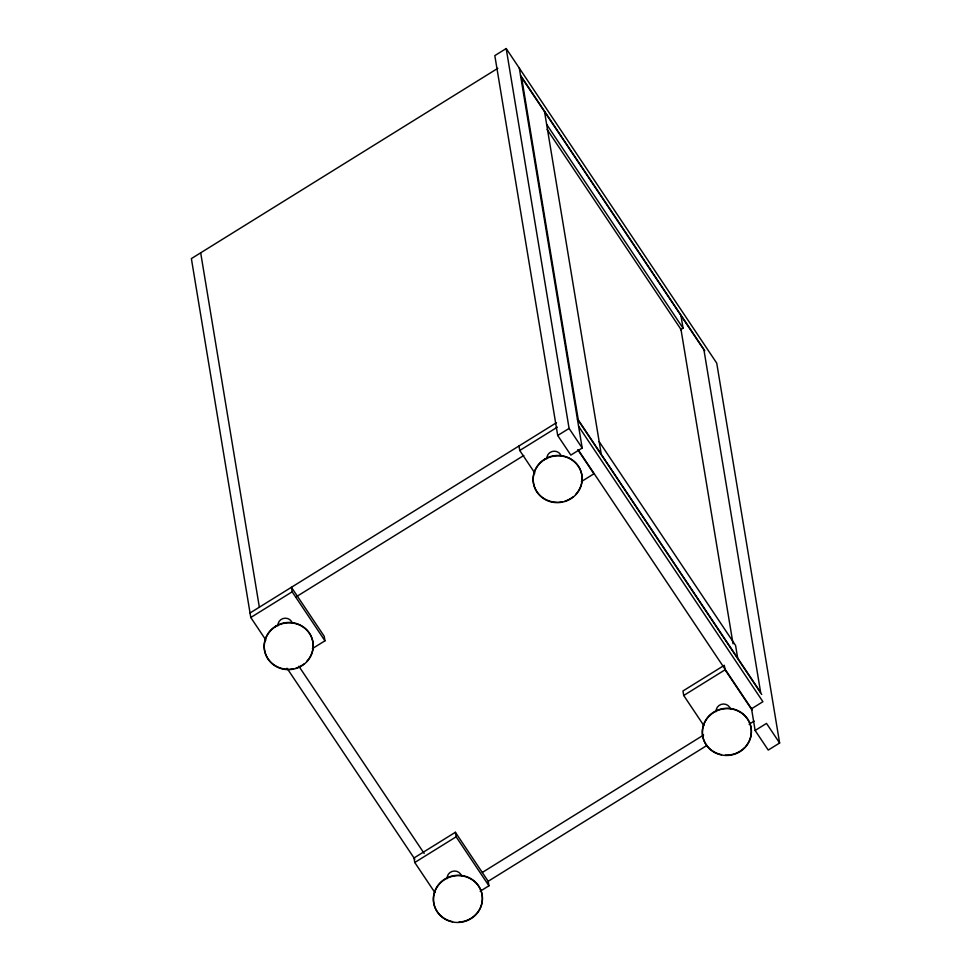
<?xml version="1.0" encoding="UTF-8"?>
<svg xmlns="http://www.w3.org/2000/svg" width="971" height="971" viewBox="0 0 971 971"><rect width="100%" height="100%" fill="white"/><g stroke="black" fill="none" stroke-linecap="round" stroke-linejoin="round"><path stroke-width="1.46" d="M751.42 708.041L755.135 730.471L768.243 750.073L779.628 743.009L716.732 363.13L506.194 48.55L494.822 55.614L557.706 435.494L570.827 455.096L582.199 448.032L519.315 68.152M497.844 68.298L191.372 258.602L250.785 617.495L265.92 640.12M680.537 329.764L683.062 328.198L680.962 315.539M250.045 612.98L556.517 422.676M250.785 617.495L292.162 591.8L291.421 587.285L324.217 636.284L324.957 640.811L312.419 648.592M534.875 473.108L519.74 450.495L557.354 427.143M296.131 596.849L523.818 455.46M557.706 435.494L569.091 428.429L506.194 48.55M581.374 481.592L593.912 473.799L577.939 449.937M480.16 891.257L488.935 885.807L488.182 881.28L455.387 832.281L414.01 857.976L414.763 862.491L434.947 892.652M724.342 665.281L682.965 690.976L683.718 695.491L703.902 725.653M414.763 862.491L456.139 836.808L455.387 832.281M683.718 695.491L725.094 669.796L724.536 666.409M482.381 872.407L703.635 735.011M488.279 881.219L706.973 745.425M749.114 724.245L754.127 721.137M755.135 730.471L766.507 723.407L779.628 743.009M520.517 75.386L704.812 350.762M546.637 124.361L683.062 328.198M547.098 129.422L680.999 329.485L733.032 643.785M599.168 441.647L735.593 645.484L737.693 658.156M577.417 419.084L761.713 694.471M578.607 426.33L762.915 701.705L751.542 708.769L578.17 449.731M569.091 428.429L582.199 448.032M725.094 669.796L752.003 710.007M292.162 591.8L324.957 640.811M456.139 836.808L488.935 885.807M298.874 666.252L424.169 853.448M287.04 668.254L414.86 859.226M730.386 708.709L729.537 707.07A7.355 7.015 -9.4 0 0 716.088 711.634M561.165 455.872L560.316 454.234A7.355 7.015 -9.4 0 0 546.867 458.798M461.431 875.708L460.582 874.07A7.355 7.015 -9.4 0 0 447.133 878.634M292.21 622.872L291.361 621.234A7.355 7.015 -9.4 0 0 277.912 625.797M544.537 111.701L601.267 454.319M544.5 459.271L544.561 459.611A24.53 23.401 -9.4 0 0 546.321 500.138A24.53 23.401 -9.4 0 0 582.151 477.89A24.53 23.401 -9.4 0 0 544.561 459.611M519 445.968L519.74 450.495M275.546 626.271L275.606 626.611A24.53 23.401 -9.4 0 0 277.366 667.138A24.53 23.401 -9.4 0 0 313.196 644.89A24.53 23.401 -9.4 0 0 275.606 626.611M200.681 252.824L259.354 607.191M452.535 921.649A24.53 23.401 -9.4 0 1 438.479 884.678A24.53 23.401 -9.4 0 1 479.638 887.615A24.53 23.401 -9.4 0 1 458.907 922.098M288.411 669.298A24.53 23.401 -9.4 0 1 264.962 640.302A24.53 23.401 -9.4 0 1 300.403 625.13A24.53 23.401 -9.4 0 1 306.69 661.469M303.874 664.018A24.53 23.401 -9.4 0 1 295.985 668.121M293.509 668.764A24.53 23.401 -9.4 0 1 289.686 669.262M557.366 502.298A24.53 23.401 -9.4 0 1 533.916 473.302A24.53 23.401 -9.4 0 1 569.358 458.13A24.53 23.401 -9.4 0 1 575.645 494.47M572.829 497.018A24.53 23.401 -9.4 0 1 564.94 501.121M562.452 501.764A24.53 23.401 -9.4 0 1 558.641 502.262M721.489 754.649A24.53 23.401 -9.4 0 1 704.072 723.395A24.53 23.401 -9.4 0 1 739.319 711.355A24.53 23.401 -9.4 0 1 745.704 746.383M744.866 747.306A24.53 23.401 -9.4 0 1 725.301 755.11M703.926 349.839L521.585 77.401L578.303 420.018L760.645 692.457L703.926 349.839M446.587 919.974A24.53 23.401 -9.4 0 0 482.417 897.726A24.53 23.401 -9.4 0 0 444.827 879.459A24.53 23.401 -9.4 0 0 446.587 919.974M715.542 752.974A24.53 23.401 -9.4 0 0 751.372 730.726A24.53 23.401 -9.4 0 0 713.782 712.447A24.53 23.401 -9.4 0 0 715.542 752.974"/></g></svg>
